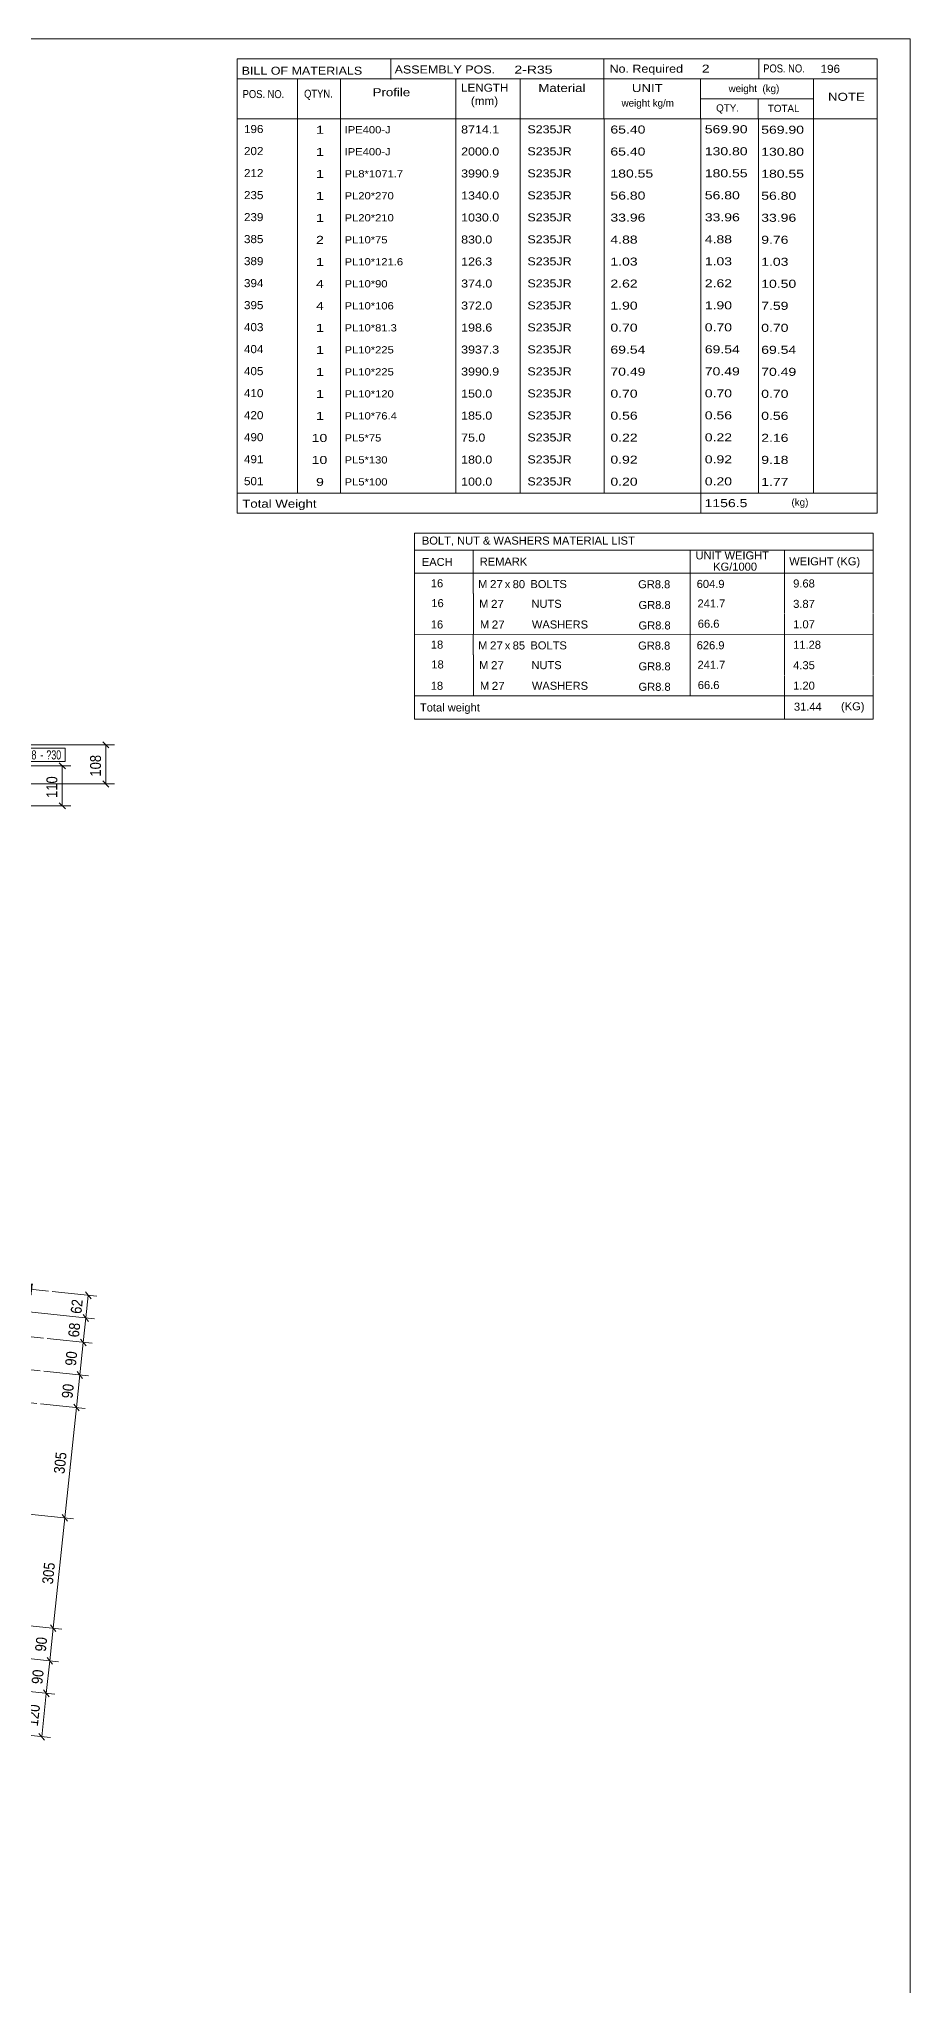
# Model space of a CAD drawing. Header units: millimetres. Extents: x 2 to 1174, y 1 to 825.
# Drawn here: x 935 to 1174, y 290 to 825 of the extents above; entities that cross this region are included whole.
import ezdxf

# ---------------------------------------------------------------- set-up
doc = ezdxf.new("R2010")
doc.units = ezdxf.units.MM
doc.linetypes.add('XKITLINE00', pattern=[0])
for name, color, linetype, lineweight in [('Bolt', 3, 'Continuous', 0), ('BoltMark', 7, 'Continuous', 0), ('Dimensions', 7, 'Continuous', 0), ('DrawingSheet', 5, 'Continuous', 0), ('OtherObjectType', 7, 'Continuous', 0)]:
    doc.layers.add(name, color=color, linetype=linetype, lineweight=lineweight)
doc.styles.add('ARIAL', font='ARIAL.TTF')
doc.styles.add('ARIAL_NARROW', font='ARIALN.TTF')

# ---------------------------------------------------------------- blocks, each defined once
blk = doc.blocks.new('*A76')
at = {"layer": 'Bolt'}
for points in [[(932.49, 479.73), (930.5, 479.94), (930.81, 482.93), (932.8, 482.72)], [(932.49, 479.73), (930.5, 479.94), (930.81, 482.93), (932.8, 482.72)], [(931.12, 466.81), (929.14, 467.02), (929.45, 470), (931.44, 469.79)], [(931.12, 466.81), (929.14, 467.02), (929.45, 470), (931.44, 469.79)], [(930.18, 457.86), (928.19, 458.07), (928.51, 461.05), (930.5, 460.84)], [(930.18, 457.86), (928.19, 458.07), (928.51, 461.05), (930.5, 460.84)], [(929.24, 448.91), (927.25, 449.12), (927.56, 452.1), (929.55, 451.89)], [(929.24, 448.91), (927.25, 449.12), (927.56, 452.1), (929.55, 451.89)], [(926.04, 418.57), (924.05, 418.78), (924.36, 421.77), (926.35, 421.56)], [(926.04, 418.57), (924.05, 418.78), (924.36, 421.77), (926.35, 421.56)], [(922.84, 388.24), (920.85, 388.45), (921.16, 391.44), (923.15, 391.23)], [(922.84, 388.24), (920.85, 388.45), (921.16, 391.44), (923.15, 391.23)], [(921.89, 379.29), (919.9, 379.5), (920.22, 382.48), (922.21, 382.27)], [(921.89, 379.29), (919.9, 379.5), (920.22, 382.48), (922.21, 382.27)], [(920.95, 370.34), (918.96, 370.55), (919.28, 373.53), (921.26, 373.32)], [(920.95, 370.34), (918.96, 370.55), (919.28, 373.53), (921.26, 373.32)], [(919.69, 358.41), (917.7, 358.62), (918.02, 361.6), (920.01, 361.39)], [(919.69, 358.41), (917.7, 358.62), (918.02, 361.6), (920.01, 361.39)]]:
    blk.add_hatch(color=3, dxfattribs=at).paths.add_polyline_path(points, flags=17)
at = {"layer": 'Bolt', "color": 3, "linetype": 'XKITLINE00', "lineweight": 0}
for p, q in [((937.17, 480.75), (928.72, 481.64)), ((937.17, 480.75), (928.72, 481.64)), ((932.8, 482.72), (930.81, 482.93)), ((932.8, 482.72), (930.81, 482.93)), ((932.49, 479.73), (930.5, 479.94)), ((932.49, 479.73), (930.5, 479.94)), ((935.81, 467.82), (927.35, 468.71)), ((935.81, 467.82), (927.35, 468.71)), ((931.12, 466.81), (929.14, 467.02)), ((931.12, 466.81), (929.14, 467.02)), ((931.44, 469.79), (929.45, 470)), ((931.44, 469.79), (929.45, 470)), ((930.5, 460.84), (928.51, 461.05)), ((930.5, 460.84), (928.51, 461.05)), ((934.86, 458.87), (926.41, 459.76)), ((934.86, 458.87), (926.41, 459.76)), ((930.18, 457.86), (928.19, 458.07)), ((930.18, 457.86), (928.19, 458.07)), ((933.92, 449.92), (925.47, 450.81)), ((933.92, 449.92), (925.47, 450.81)), ((929.55, 451.89), (927.56, 452.1)), ((929.55, 451.89), (927.56, 452.1)), ((929.24, 448.91), (927.25, 449.12)), ((929.24, 448.91), (927.25, 449.12)), ((930.72, 419.59), (922.27, 420.48)), ((930.72, 419.59), (922.27, 420.48)), ((926.04, 418.57), (924.05, 418.78)), ((926.04, 418.57), (924.05, 418.78)), ((926.35, 421.56), (924.36, 421.77)), ((926.35, 421.56), (924.36, 421.77)), ((923.15, 391.23), (921.16, 391.44)), ((923.15, 391.23), (921.16, 391.44)), ((927.52, 389.26), (919.07, 390.15)), ((927.52, 389.26), (919.07, 390.15)), ((922.84, 388.24), (920.85, 388.45)), ((922.84, 388.24), (920.85, 388.45)), ((926.58, 380.31), (918.12, 381.2)), ((926.58, 380.31), (918.12, 381.2)), ((922.21, 382.27), (920.22, 382.48)), ((922.21, 382.27), (920.22, 382.48)), ((921.89, 379.29), (919.9, 379.5)), ((921.89, 379.29), (919.9, 379.5)), ((925.63, 371.36), (917.18, 372.25)), ((925.63, 371.36), (917.18, 372.25)), ((920.95, 370.34), (918.96, 370.55)), ((920.95, 370.34), (918.96, 370.55)), ((921.26, 373.32), (919.28, 373.53)), ((921.26, 373.32), (919.28, 373.53)), ((924.37, 359.42), (915.92, 360.31)), ((924.37, 359.42), (915.92, 360.31)), ((919.69, 358.41), (917.7, 358.62)), ((919.69, 358.41), (917.7, 358.62)), ((920.01, 361.39), (918.02, 361.6)), ((920.01, 361.39), (918.02, 361.6))]:
    blk.add_line(p, q, dxfattribs=at)
blk = doc.blocks.new('*A174')
at = {"layer": 'DrawingSheet', "color": 5, "linetype": 'XKITLINE00', "lineweight": 0}
for p, q in [((1174, 825), (5, 825)), ((1174, 5), (1174, 825))]:
    blk.add_line(p, q, dxfattribs=at)
blk = doc.blocks.new('*A175')
at = {"layer": 'OtherObjectType', "color": 7, "linetype": 'XKITLINE00', "lineweight": 0}
for p, q in [((1037.76, 689.15), (1037.75, 678.15)), ((1037.76, 689.15), (1163.88, 689.15)), ((1163.88, 689.15), (1163.88, 678.15)), ((1037.75, 684.5), (1163.88, 684.5)), ((1053.87, 684.51), (1053.87, 678.15)), ((1113.57, 684.51), (1113.57, 678.15)), ((1139.47, 684.49), (1139.47, 678.15)), ((1037.76, 678.12), (1037.76, 672.62)), ((1037.77, 678.15), (1163.88, 678.15)), ((1053.92, 678.15), (1053.92, 672.53)), ((1113.57, 678.15), (1113.57, 672.53)), ((1139.5, 678.15), (1139.5, 672.65)), ((1163.88, 678.15), (1163.88, 672.65)), ((1037.79, 672.53), (1037.79, 666.92)), ((1053.95, 672.53), (1053.95, 666.91)), ((1113.57, 672.53), (1113.57, 666.91)), ((1139.5, 672.53), (1139.5, 667.03)), ((1163.88, 672.53), (1163.88, 667.03)), ((1037.79, 666.9), (1037.79, 661.33)), ((1053.95, 666.91), (1053.95, 661.29)), ((1113.57, 666.91), (1113.57, 661.29)), ((1139.5, 666.91), (1139.5, 661.3)), ((1163.88, 666.91), (1163.88, 661.3)), ((1163.88, 661.3), (1037.75, 661.33)), ((1037.76, 661.26), (1037.76, 655.76)), ((1053.92, 661.29), (1053.92, 655.67)), ((1113.57, 661.29), (1113.57, 655.67)), ((1139.5, 661.29), (1139.5, 655.79)), ((1163.88, 661.29), (1163.88, 655.79)), ((1037.79, 655.67), (1037.79, 650.06)), ((1053.95, 655.67), (1053.95, 650.06)), ((1113.57, 655.67), (1113.57, 650.06)), ((1139.5, 655.67), (1139.5, 650.17)), ((1163.88, 655.67), (1163.88, 650.17)), ((1037.79, 650.04), (1037.79, 644.47)), ((1053.95, 650.05), (1053.95, 644.44)), ((1113.57, 650.06), (1113.57, 644.44)), ((1139.5, 650.05), (1139.5, 644.45)), ((1163.88, 650.05), (1163.88, 644.44)), ((1163.88, 644.44), (1037.75, 644.47)), ((1037.78, 644.44), (1037.78, 638.03)), ((1037.85, 644.43), (1163.87, 644.44)), ((1139.5, 644.4), (1139.5, 637.99)), ((1163.87, 644.41), (1163.87, 637.99)), ((1037.77, 637.99), (1163.87, 637.99))]:
    blk.add_line(p, q, dxfattribs=at)
at = {"layer": 'OtherObjectType', "color": 7, "style": 'ARIAL_NARROW'}
for s, width, p in [('BOLT, NUT & WASHERS MATERIAL LIST', 1.211571, (1039.79, 685.99)), ('EACH', 1.211571, (1039.78, 680.12)), ('REMARK', 1.211571, (1055.7, 680.21)), ('UNIT WEIGHT', 1.211571, (1115.03, 681.92)), (' KG/1000', 1.211571, (1119.02, 678.83)), ('WEIGHT (KG)', 1.211571, (1140.78, 680.3)), ('16', 1.211571, (1042.26, 674.25)), ('M', 1.211571, (1055.26, 674.05)), ('27', 1.275, (1058.5, 674.03)), ('x', 1.211571, (1062.58, 674.03)), ('80', 1.211571, (1064.76, 674.02)), ('BOLTS', 1.211571, (1069.63, 674.04)), ('GR8.8', 1.211571, (1099.25, 673.99)), ('604.9', 1.211571, (1115.34, 674.08)), ('9.68', 1.211571, (1141.87, 674.21)), ('16', 1.211571, (1042.4, 668.81)), ('M', 1.211571, (1055.54, 668.61)), ('27', 1.275, (1058.78, 668.59)), ('NUTS', 1.211571, (1069.91, 668.61)), ('GR8.8', 1.211571, (1099.35, 668.29)), ('241.7', 1.211571, (1115.56, 668.7)), ('3.87', 1.211571, (1141.87, 668.59)), ('16', 1.211571, (1042.24, 662.94)), ('M', 1.211571, (1055.76, 662.94)), ('27', 1.275, (1059, 662.92)), ('WASHERS', 1.211571, (1070.04, 662.93)), ('GR8.8', 1.211571, (1099.35, 662.67)), ('66.6', 1.211571, (1115.64, 663.14)), ('1.07', 1.211571, (1141.87, 662.98)), ('18', 1.211571, (1042.26, 657.4)), ('M', 1.211571, (1055.26, 657.19)), ('27', 1.275, (1058.5, 657.17)), ('x', 1.211571, (1062.58, 657.17)), ('85', 1.211571, (1064.76, 657.16)), ('BOLTS', 1.211571, (1069.63, 657.18)), ('GR8.8', 1.211571, (1099.25, 657.13)), ('626.9', 1.211571, (1115.34, 657.22)), ('11.28', 1.211571, (1141.87, 657.36)), ('18', 1.211571, (1042.4, 651.95)), ('M', 1.211571, (1055.54, 651.76)), ('27', 1.275, (1058.78, 651.74)), ('NUTS', 1.211571, (1069.91, 651.75)), ('GR8.8', 1.211571, (1099.35, 651.43)), ('241.7', 1.211571, (1115.56, 651.85)), ('4.35', 1.211571, (1141.87, 651.74)), ('18', 1.211571, (1042.24, 646.08)), ('M', 1.211571, (1055.76, 646.08)), ('27', 1.275, (1059, 646.06)), ('WASHERS', 1.211571, (1070.04, 646.08)), ('GR8.8', 1.211571, (1099.35, 645.81)), ('66.6', 1.211571, (1115.64, 646.28)), ('1.20', 1.211571, (1141.87, 646.12)), ('Total weight', 1.211571, (1039.26, 640.11)), ('31.44', 1.211571, (1142.07, 640.34)), ('(KG)', 1.211571, (1155.02, 640.44))]:
    blk.add_text(s, height=2.2, dxfattribs=dict(at, width=width)).set_placement(p)
blk = doc.blocks.new('*A180')
at = {"layer": 'OtherObjectType', "color": 7, "linetype": 'XKITLINE00', "lineweight": 0}
for p, q in [((988.98, 819.5), (1164.98, 819.5)), ((988.98, 819.5), (988.98, 808.5)), ((1031.26, 819.42), (1031.26, 813.87)), ((1089.85, 814), (1089.85, 819.5)), ((1132.43, 813.96), (1132.43, 819.42)), ((1164.98, 814), (1164.98, 819.5)), ((988.98, 814), (1164.98, 814)), ((1005.64, 814), (1005.64, 803)), ((1017.4, 813.98), (1017.4, 803.03)), ((1049.12, 813.99), (1049.13, 803)), ((1066.78, 813.98), (1066.78, 803)), ((1089.85, 813.98), (1089.85, 803)), ((1116.43, 814), (1116.43, 803)), ((1147.42, 814), (1147.42, 803)), ((1164.98, 814), (1164.98, 808.5)), ((988.98, 808.5), (988.98, 803)), ((1116.45, 808.52), (1147.45, 808.52)), ((1132.28, 808.52), (1132.28, 803)), ((1164.98, 808.5), (1164.98, 803)), ((988.98, 803), (1164.98, 803)), ((988.98, 803), (988.98, 796.95)), ((1005.63, 803), (1005.63, 796.95)), ((1017.44, 802.99), (1017.44, 796.95)), ((1049.12, 803), (1049.11, 796.95)), ((1066.79, 803), (1066.79, 796.95)), ((1089.87, 803), (1089.87, 796.95)), ((1116.44, 803), (1116.44, 796.95)), ((1132.33, 802.95), (1132.33, 796.95)), ((1147.43, 803), (1147.43, 796.95)), ((1164.98, 803), (1164.98, 796.95)), ((988.98, 796.95), (988.98, 790.9)), ((1005.63, 796.95), (1005.63, 790.9)), ((1017.44, 796.94), (1017.44, 790.9)), ((1049.12, 796.95), (1049.11, 790.9)), ((1066.79, 796.95), (1066.79, 790.9)), ((1089.87, 796.95), (1089.87, 790.9)), ((1116.44, 796.95), (1116.44, 790.9)), ((1132.33, 796.9), (1132.33, 790.9)), ((1147.43, 796.95), (1147.43, 790.9)), ((1164.98, 796.95), (1164.98, 790.9)), ((988.98, 790.9), (988.98, 784.85)), ((1005.63, 790.9), (1005.63, 784.85)), ((1017.44, 790.89), (1017.44, 784.85)), ((1049.12, 790.9), (1049.11, 784.85)), ((1066.79, 790.9), (1066.79, 784.85)), ((1089.87, 790.9), (1089.87, 784.85)), ((1116.44, 790.9), (1116.44, 784.85)), ((1132.33, 790.85), (1132.33, 784.85)), ((1147.43, 790.9), (1147.43, 784.85)), ((1164.98, 790.9), (1164.98, 784.85)), ((988.98, 784.85), (988.98, 778.8)), ((1005.63, 784.85), (1005.63, 778.8)), ((1017.44, 784.84), (1017.44, 778.8)), ((1049.12, 784.85), (1049.11, 778.8)), ((1066.79, 784.85), (1066.79, 778.8)), ((1089.87, 784.85), (1089.87, 778.8)), ((1116.44, 784.85), (1116.44, 778.8)), ((1132.33, 784.8), (1132.33, 778.8)), ((1147.43, 784.85), (1147.43, 778.8)), ((1164.98, 784.85), (1164.98, 778.8)), ((988.98, 778.8), (988.98, 772.75)), ((1005.63, 778.8), (1005.63, 772.75)), ((1017.44, 778.79), (1017.44, 772.75)), ((1049.12, 778.8), (1049.11, 772.75)), ((1066.79, 778.8), (1066.79, 772.75)), ((1089.87, 778.8), (1089.87, 772.75)), ((1116.44, 778.8), (1116.44, 772.75)), ((1132.33, 778.75), (1132.33, 772.75)), ((1147.43, 778.8), (1147.43, 772.75)), ((1164.98, 778.8), (1164.98, 772.75)), ((988.98, 772.75), (988.98, 766.7)), ((1005.63, 772.75), (1005.63, 766.7)), ((1017.44, 772.74), (1017.44, 766.7)), ((1049.12, 772.75), (1049.11, 766.7)), ((1066.79, 772.75), (1066.79, 766.7)), ((1089.87, 772.75), (1089.87, 766.7)), ((1116.44, 772.75), (1116.44, 766.7)), ((1132.33, 772.7), (1132.33, 766.7)), ((1147.43, 772.75), (1147.43, 766.7)), ((1164.98, 772.75), (1164.98, 766.7)), ((988.98, 766.7), (988.98, 760.65)), ((1005.63, 766.7), (1005.63, 760.65)), ((1017.44, 766.69), (1017.44, 760.65)), ((1049.12, 766.7), (1049.11, 760.65)), ((1066.79, 766.7), (1066.79, 760.65)), ((1089.87, 766.7), (1089.87, 760.65)), ((1116.44, 766.7), (1116.44, 760.65)), ((1132.33, 766.65), (1132.33, 760.65)), ((1147.43, 766.7), (1147.43, 760.65)), ((1164.98, 766.7), (1164.98, 760.65)), ((988.98, 760.65), (988.98, 754.6)), ((1005.63, 760.65), (1005.63, 754.6)), ((1017.44, 760.64), (1017.44, 754.6)), ((1049.12, 760.65), (1049.11, 754.6)), ((1066.79, 760.65), (1066.79, 754.6)), ((1089.87, 760.65), (1089.87, 754.6)), ((1116.44, 760.65), (1116.44, 754.6)), ((1132.33, 760.6), (1132.33, 754.6)), ((1147.43, 760.65), (1147.43, 754.6)), ((1164.98, 760.65), (1164.98, 754.6)), ((988.98, 754.6), (988.98, 748.55)), ((1005.63, 754.6), (1005.63, 748.55)), ((1017.44, 754.59), (1017.44, 748.55)), ((1049.12, 754.6), (1049.11, 748.55)), ((1066.79, 754.6), (1066.79, 748.55)), ((1089.87, 754.6), (1089.87, 748.55)), ((1116.44, 754.6), (1116.44, 748.55)), ((1132.33, 754.55), (1132.33, 748.55)), ((1147.43, 754.6), (1147.43, 748.55)), ((1164.98, 754.6), (1164.98, 748.55)), ((988.98, 748.55), (988.98, 742.5)), ((1005.63, 748.55), (1005.63, 742.5)), ((1017.44, 748.54), (1017.44, 742.5)), ((1049.12, 748.55), (1049.11, 742.5)), ((1066.79, 748.55), (1066.79, 742.5)), ((1089.87, 748.55), (1089.87, 742.5)), ((1116.44, 748.55), (1116.44, 742.5)), ((1132.33, 748.5), (1132.33, 742.5)), ((1147.43, 748.55), (1147.43, 742.5)), ((1164.98, 748.55), (1164.98, 742.5)), ((988.98, 742.5), (988.98, 736.45)), ((1005.63, 742.5), (1005.63, 736.45)), ((1017.44, 742.49), (1017.44, 736.45)), ((1049.12, 742.5), (1049.11, 736.45)), ((1066.79, 742.5), (1066.79, 736.45)), ((1089.87, 742.5), (1089.87, 736.45)), ((1116.44, 742.5), (1116.44, 736.45)), ((1132.33, 742.45), (1132.33, 736.45)), ((1147.43, 742.5), (1147.43, 736.45)), ((1164.98, 742.5), (1164.98, 736.45)), ((988.98, 736.45), (988.98, 730.4)), ((1005.63, 736.45), (1005.63, 730.4)), ((1017.44, 736.44), (1017.44, 730.4)), ((1049.12, 736.45), (1049.11, 730.4)), ((1066.79, 736.45), (1066.79, 730.4)), ((1089.87, 736.45), (1089.87, 730.4)), ((1116.44, 736.45), (1116.44, 730.4)), ((1132.33, 736.4), (1132.33, 730.4)), ((1147.43, 736.45), (1147.43, 730.4)), ((1164.98, 736.45), (1164.98, 730.4)), ((988.98, 730.4), (988.98, 724.35)), ((1005.63, 730.4), (1005.63, 724.35)), ((1017.44, 730.39), (1017.44, 724.35)), ((1049.12, 730.4), (1049.11, 724.35)), ((1066.79, 730.4), (1066.79, 724.35)), ((1089.87, 730.4), (1089.87, 724.35)), ((1116.44, 730.4), (1116.44, 724.35)), ((1132.33, 730.35), (1132.33, 724.35)), ((1147.43, 730.4), (1147.43, 724.35)), ((1164.98, 730.4), (1164.98, 724.35)), ((988.98, 724.35), (988.98, 718.3)), ((1005.63, 724.35), (1005.63, 718.3)), ((1017.44, 724.34), (1017.44, 718.3)), ((1049.12, 724.35), (1049.11, 718.3)), ((1066.79, 724.35), (1066.79, 718.3)), ((1089.87, 724.35), (1089.87, 718.3)), ((1116.44, 724.35), (1116.44, 718.3)), ((1132.33, 724.3), (1132.33, 718.3)), ((1147.43, 724.35), (1147.43, 718.3)), ((1164.98, 724.35), (1164.98, 718.3)), ((988.98, 718.3), (988.98, 712.25)), ((1005.63, 718.3), (1005.63, 712.25)), ((1017.44, 718.29), (1017.44, 712.25)), ((1049.12, 718.3), (1049.11, 712.25)), ((1066.79, 718.3), (1066.79, 712.25)), ((1089.87, 718.3), (1089.87, 712.25)), ((1116.44, 718.3), (1116.44, 712.25)), ((1132.33, 718.25), (1132.33, 712.25)), ((1147.43, 718.3), (1147.43, 712.25)), ((1164.98, 718.3), (1164.98, 712.25)), ((988.98, 712.25), (988.98, 706.2)), ((1005.63, 712.25), (1005.63, 706.2)), ((1017.44, 712.24), (1017.44, 706.2)), ((1049.12, 712.25), (1049.11, 706.2)), ((1066.79, 712.25), (1066.79, 706.2)), ((1089.87, 712.25), (1089.87, 706.2)), ((1116.44, 712.25), (1116.44, 706.2)), ((1132.33, 712.2), (1132.33, 706.2)), ((1147.43, 712.25), (1147.43, 706.2)), ((1164.98, 712.25), (1164.98, 706.2)), ((988.98, 706.2), (988.98, 700.15)), ((1005.63, 706.2), (1005.63, 700.15)), ((1049.12, 706.2), (1049.11, 700.15)), ((1066.79, 706.2), (1066.79, 700.15)), ((1089.87, 706.2), (1089.87, 700.15)), ((1116.44, 706.2), (1116.44, 700.15)), ((1147.43, 706.2), (1147.43, 700.15)), ((1164.98, 706.2), (1164.98, 700.15)), ((1017.44, 706.19), (1017.44, 700.15)), ((1132.33, 706.15), (1132.33, 700.15)), ((988.98, 700.15), (1164.98, 700.15)), ((988.98, 700.15), (988.98, 694.65)), ((1116.44, 700.15), (1116.44, 694.65)), ((1164.98, 700.15), (1164.98, 694.65)), ((988.98, 694.65), (1164.98, 694.65))]:
    blk.add_line(p, q, dxfattribs=at)
at = {"layer": 'OtherObjectType', "color": 7, "style": 'ARIAL_NARROW'}
for s, height, width, p in [('BILL OF MATERIALS', 2.2, 1.36, (990.25, 815.16)), ('ASSEMBLY POS.', 2.2, 1.36, (1032.3, 815.5)), ('2-R35', 2.2, 1.525501, (1065.23, 815.46)), ('No. Required', 2.2, 1.36, (1091.39, 815.72)), ('2', 2.2, 1.525501, (1116.75, 815.72)), ('POS. NO.', 2.2, 1.02, (1133.63, 815.79)), ('196', 2.2, 1.270501, (1149.4, 815.69)), ('POS. NO.', 2.2, 1.02, (990.53, 808.74)), ('QTYN.', 2.2, 1.02, (1007.42, 808.84)), ('Profile', 2.2, 1.445, (1026.26, 809.25)), ('LENGTH', 2.2, 1.275, (1050.54, 810.49)), ('(mm)', 2.2, 1.275, (1053.26, 806.86)), ('Material', 2.2, 1.445, (1071.81, 810.41)), ('weight kg/m', 1.98, 1.19, (1094.69, 806.4)), ('UNIT', 2.2, 1.445, (1097.52, 810.4)), ('weight  (kg)', 1.98, 1.19, (1124.11, 810.39)), ('NOTE', 2.2, 1.445, (1151.44, 807.99)), ('QTY.', 1.98, 1.19, (1120.68, 805.03)), ('TOTAL', 1.98, 1.19, (1134.9, 804.91)), ('196', 2.2, 1.270501, (990.89, 799.12)), ('1', 2.2, 1.525501, (1010.71, 798.91)), ('IPE400-J', 1.98, 1.355501, (1018.56, 799.04)), ('8714.1', 2.2, 1.355501, (1050.59, 799.01)), ('S235JR', 2.2, 1.355501, (1068.81, 799.05)), ('65.40', 2.2, 1.525501, (1091.62, 798.99)), ('569.90', 2.2, 1.525501, (1117.57, 799.07)), ('569.90', 2.2, 1.525501, (1133.08, 798.94)), ('202', 2.2, 1.270501, (990.89, 793.07)), ('1', 2.2, 1.525501, (1010.71, 792.86)), ('IPE400-J', 1.98, 1.355501, (1018.56, 792.99)), ('2000.0', 2.2, 1.355501, (1050.59, 792.96)), ('S235JR', 2.2, 1.355501, (1068.81, 793)), ('65.40', 2.2, 1.525501, (1091.62, 792.94)), ('130.80', 2.2, 1.525501, (1117.57, 793.02)), ('130.80', 2.2, 1.525501, (1133.08, 792.89)), ('212', 2.2, 1.270501, (990.89, 787.02)), ('1', 2.2, 1.525501, (1010.71, 786.81)), ('PL8*1071.7', 1.98, 1.355501, (1018.56, 786.94)), ('3990.9', 2.2, 1.355501, (1050.59, 786.91)), ('S235JR', 2.2, 1.355501, (1068.81, 786.95)), ('180.55', 2.2, 1.525501, (1091.62, 786.89)), ('180.55', 2.2, 1.525501, (1117.57, 786.97)), ('180.55', 2.2, 1.525501, (1133.08, 786.84)), ('235', 2.2, 1.270501, (990.89, 780.97)), ('1', 2.2, 1.525501, (1010.71, 780.76)), ('PL20*270', 1.98, 1.355501, (1018.56, 780.89)), ('1340.0', 2.2, 1.355501, (1050.59, 780.86)), ('S235JR', 2.2, 1.355501, (1068.81, 780.9)), ('56.80', 2.2, 1.525501, (1091.62, 780.84)), ('56.80', 2.2, 1.525501, (1117.57, 780.92)), ('56.80', 2.2, 1.525501, (1133.08, 780.79)), ('239', 2.2, 1.270501, (990.89, 774.92)), ('1', 2.2, 1.525501, (1010.71, 774.71)), ('PL20*210', 1.98, 1.355501, (1018.56, 774.84)), ('1030.0', 2.2, 1.355501, (1050.59, 774.81)), ('S235JR', 2.2, 1.355501, (1068.81, 774.85)), ('33.96', 2.2, 1.525501, (1091.62, 774.79)), ('33.96', 2.2, 1.525501, (1117.57, 774.87)), ('33.96', 2.2, 1.525501, (1133.08, 774.74)), ('385', 2.2, 1.270501, (990.89, 768.87)), ('2', 2.2, 1.525501, (1010.71, 768.66)), ('PL10*75', 1.98, 1.355501, (1018.56, 768.79)), ('830.0', 2.2, 1.355501, (1050.59, 768.76)), ('S235JR', 2.2, 1.355501, (1068.81, 768.8)), ('4.88', 2.2, 1.525501, (1091.62, 768.74)), ('4.88', 2.2, 1.525501, (1117.57, 768.82)), ('9.76', 2.2, 1.525501, (1133.08, 768.69)), ('389', 2.2, 1.270501, (990.89, 762.82)), ('1', 2.2, 1.525501, (1010.71, 762.61)), ('PL10*121.6', 1.98, 1.355501, (1018.56, 762.74)), ('126.3', 2.2, 1.355501, (1050.59, 762.71)), ('S235JR', 2.2, 1.355501, (1068.81, 762.75)), ('1.03', 2.2, 1.525501, (1091.62, 762.69)), ('1.03', 2.2, 1.525501, (1117.57, 762.77)), ('1.03', 2.2, 1.525501, (1133.08, 762.64)), ('394', 2.2, 1.270501, (990.89, 756.77)), ('4', 2.2, 1.525501, (1010.71, 756.56)), ('PL10*90', 1.98, 1.355501, (1018.56, 756.69)), ('374.0', 2.2, 1.355501, (1050.59, 756.66)), ('S235JR', 2.2, 1.355501, (1068.81, 756.7)), ('2.62', 2.2, 1.525501, (1091.62, 756.64)), ('2.62', 2.2, 1.525501, (1117.57, 756.72)), ('10.50', 2.2, 1.525501, (1133.08, 756.59)), ('395', 2.2, 1.270501, (990.89, 750.72)), ('4', 2.2, 1.525501, (1010.71, 750.51)), ('PL10*106', 1.98, 1.355501, (1018.56, 750.64)), ('372.0', 2.2, 1.355501, (1050.59, 750.61)), ('S235JR', 2.2, 1.355501, (1068.81, 750.65)), ('1.90', 2.2, 1.525501, (1091.62, 750.59)), ('1.90', 2.2, 1.525501, (1117.57, 750.67)), ('7.59', 2.2, 1.525501, (1133.08, 750.54)), ('403', 2.2, 1.270501, (990.89, 744.67)), ('1', 2.2, 1.525501, (1010.71, 744.46)), ('PL10*81.3', 1.98, 1.355501, (1018.56, 744.59)), ('198.6', 2.2, 1.355501, (1050.59, 744.56)), ('S235JR', 2.2, 1.355501, (1068.81, 744.6)), ('0.70', 2.2, 1.525501, (1091.62, 744.54)), ('0.70', 2.2, 1.525501, (1117.57, 744.62)), ('0.70', 2.2, 1.525501, (1133.08, 744.49)), ('404', 2.2, 1.270501, (990.89, 738.62)), ('1', 2.2, 1.525501, (1010.71, 738.41)), ('PL10*225', 1.98, 1.355501, (1018.56, 738.54)), ('3937.3', 2.2, 1.355501, (1050.59, 738.51)), ('S235JR', 2.2, 1.355501, (1068.81, 738.55)), ('69.54', 2.2, 1.525501, (1091.62, 738.49)), ('69.54', 2.2, 1.525501, (1117.57, 738.57)), ('69.54', 2.2, 1.525501, (1133.08, 738.44)), ('405', 2.2, 1.270501, (990.89, 732.57)), ('1', 2.2, 1.525501, (1010.71, 732.36)), ('PL10*225', 1.98, 1.355501, (1018.56, 732.49)), ('3990.9', 2.2, 1.355501, (1050.59, 732.46)), ('S235JR', 2.2, 1.355501, (1068.81, 732.5)), ('70.49', 2.2, 1.525501, (1091.62, 732.44)), ('70.49', 2.2, 1.525501, (1117.57, 732.52)), ('70.49', 2.2, 1.525501, (1133.08, 732.39)), ('410', 2.2, 1.270501, (990.89, 726.52)), ('1', 2.2, 1.525501, (1010.71, 726.31)), ('PL10*120', 1.98, 1.355501, (1018.56, 726.44)), ('150.0', 2.2, 1.355501, (1050.59, 726.41)), ('S235JR', 2.2, 1.355501, (1068.81, 726.45)), ('0.70', 2.2, 1.525501, (1091.62, 726.39)), ('0.70', 2.2, 1.525501, (1117.57, 726.47)), ('0.70', 2.2, 1.525501, (1133.08, 726.34)), ('420', 2.2, 1.270501, (990.89, 720.47)), ('1', 2.2, 1.525501, (1010.71, 720.26)), ('PL10*76.4', 1.98, 1.355501, (1018.56, 720.39)), ('185.0', 2.2, 1.355501, (1050.59, 720.36)), ('S235JR', 2.2, 1.355501, (1068.81, 720.4)), ('0.56', 2.2, 1.525501, (1091.62, 720.34)), ('0.56', 2.2, 1.525501, (1117.57, 720.42)), ('0.56', 2.2, 1.525501, (1133.08, 720.29)), ('490', 2.2, 1.270501, (990.89, 714.42)), ('10', 2.2, 1.525501, (1009.51, 714.21)), ('PL5*75', 1.98, 1.355501, (1018.56, 714.34)), ('75.0', 2.2, 1.355501, (1050.59, 714.31)), ('S235JR', 2.2, 1.355501, (1068.81, 714.35)), ('0.22', 2.2, 1.525501, (1091.62, 714.29)), ('0.22', 2.2, 1.525501, (1117.57, 714.37)), ('2.16', 2.2, 1.525501, (1133.08, 714.24)), ('491', 2.2, 1.270501, (990.89, 708.37)), ('10', 2.2, 1.525501, (1009.51, 708.16)), ('PL5*130', 1.98, 1.355501, (1018.56, 708.29)), ('180.0', 2.2, 1.355501, (1050.59, 708.26)), ('S235JR', 2.2, 1.355501, (1068.81, 708.3)), ('0.92', 2.2, 1.525501, (1091.62, 708.24)), ('0.92', 2.2, 1.525501, (1117.57, 708.32)), ('9.18', 2.2, 1.525501, (1133.08, 708.19)), ('501', 2.2, 1.270501, (990.89, 702.32)), ('9', 2.2, 1.525501, (1010.71, 702.11)), ('PL5*100', 1.98, 1.355501, (1018.56, 702.24)), ('100.0', 2.2, 1.355501, (1050.59, 702.21)), ('S235JR', 2.2, 1.355501, (1068.81, 702.25)), ('0.20', 2.2, 1.525501, (1091.62, 702.19)), ('0.20', 2.2, 1.525501, (1117.57, 702.27)), ('1.77', 2.2, 1.525501, (1133.08, 702.14)), ('Total Weight', 2.2, 1.445, (990.4, 696.14)), ('1156.5', 2.2, 1.525501, (1117.52, 696.29)), ('(kg)', 1.98, 1.19, (1141.4, 696.66))]:
    blk.add_text(s, height=height, dxfattribs=dict(at, width=width)).set_placement(p)
blk = doc.blocks.new('*A261')
at = {"layer": 'Dimensions', "color": 7, "linetype": 'XKITLINE00', "lineweight": 0}
for p, q in [((926.63, 371.25), (938.93, 369.95)), ((935.29, 358.27), (936.55, 370.2)), ((935.79, 371.14), (937.3, 369.27)), ((925.37, 359.32), (937.67, 358.02)), ((934.53, 359.2), (936.04, 357.34))]:
    blk.add_line(p, q, dxfattribs=at)
at = {"layer": 'Dimensions', "color": 3}
for p in [(936.55, 370.2), (935.29, 358.27)]:
    blk.add_point(p, dxfattribs=at)
at = {"layer": 'Dimensions', "color": 3, "style": 'ARIAL', "width": 0.85}
blk.add_text('120', height=3, rotation=83.9784, dxfattribs=at).set_placement((934.22, 361.06))
blk = doc.blocks.new('*A262')
at = {"layer": 'Dimensions', "color": 7, "linetype": 'XKITLINE00', "lineweight": 0}
for p, q in [((927.57, 380.2), (939.88, 378.9)), ((936.74, 380.09), (938.25, 378.22)), ((936.55, 370.2), (937.49, 379.15)), ((926.63, 371.25), (938.93, 369.95)), ((935.79, 371.14), (937.3, 369.27))]:
    blk.add_line(p, q, dxfattribs=at)
at = {"layer": 'Dimensions', "color": 3}
for p in [(937.49, 379.15), (936.55, 370.2)]:
    blk.add_point(p, dxfattribs=at)
at = {"layer": 'Dimensions', "color": 3, "style": 'ARIAL', "width": 0.85}
blk.add_text('90', height=3, rotation=83.9784, dxfattribs=at).set_placement((935.44, 372.61))
blk = doc.blocks.new('*A263')
at = {"layer": 'Dimensions', "color": 7, "linetype": 'XKITLINE00', "lineweight": 0}
for p, q in [((928.51, 389.15), (940.82, 387.85)), ((937.49, 379.15), (938.43, 388.11)), ((937.68, 389.04), (939.19, 387.17)), ((927.57, 380.2), (939.88, 378.9)), ((936.74, 380.09), (938.25, 378.22))]:
    blk.add_line(p, q, dxfattribs=at)
at = {"layer": 'Dimensions', "color": 3}
for p in [(938.43, 388.11), (937.49, 379.15)]:
    blk.add_point(p, dxfattribs=at)
at = {"layer": 'Dimensions', "color": 3, "style": 'ARIAL', "width": 0.85}
blk.add_text('90', height=3, rotation=83.9784, dxfattribs=at).set_placement((936.39, 381.56))
blk = doc.blocks.new('*A264')
at = {"layer": 'Dimensions', "color": 7, "linetype": 'XKITLINE00', "lineweight": 0}
for p, q in [((931.71, 419.48), (944.02, 418.19)), ((938.43, 388.11), (941.63, 418.44)), ((940.88, 419.37), (942.39, 417.5)), ((928.51, 389.15), (940.82, 387.85)), ((937.68, 389.04), (939.19, 387.17))]:
    blk.add_line(p, q, dxfattribs=at)
at = {"layer": 'Dimensions', "color": 3}
for p in [(941.63, 418.44), (938.43, 388.11)]:
    blk.add_point(p, dxfattribs=at)
at = {"layer": 'Dimensions', "color": 3, "style": 'ARIAL', "width": 0.85}
blk.add_text('305', height=3, rotation=83.9784, dxfattribs=at).set_placement((938.34, 400.09))
blk = doc.blocks.new('*A265')
at = {"layer": 'Dimensions', "color": 7, "linetype": 'XKITLINE00', "lineweight": 0}
for p, q in [((934.91, 449.81), (947.22, 448.52)), ((944.08, 449.7), (945.59, 447.84)), ((941.63, 418.44), (944.83, 448.77)), ((931.71, 419.48), (944.02, 418.19)), ((940.88, 419.37), (942.39, 417.5))]:
    blk.add_line(p, q, dxfattribs=at)
at = {"layer": 'Dimensions', "color": 3}
for p in [(944.83, 448.77), (941.63, 418.44)]:
    blk.add_point(p, dxfattribs=at)
at = {"layer": 'Dimensions', "color": 3, "style": 'ARIAL', "width": 0.85}
blk.add_text('305', height=3, rotation=83.9784, dxfattribs=at).set_placement((941.54, 430.43))
blk = doc.blocks.new('*A266')
at = {"layer": 'Dimensions', "color": 7, "linetype": 'XKITLINE00', "lineweight": 0}
for p, q in [((935.86, 458.77), (948.16, 457.47)), ((944.83, 448.77), (945.78, 457.72)), ((945.02, 458.65), (946.53, 456.79)), ((934.91, 449.81), (947.22, 448.52)), ((944.08, 449.7), (945.59, 447.84))]:
    blk.add_line(p, q, dxfattribs=at)
at = {"layer": 'Dimensions', "color": 3}
for p in [(945.78, 457.72), (944.83, 448.77)]:
    blk.add_point(p, dxfattribs=at)
at = {"layer": 'Dimensions', "color": 3, "style": 'ARIAL', "width": 0.85}
blk.add_text('90', height=3, rotation=83.9784, dxfattribs=at).set_placement((943.73, 451.17))
blk = doc.blocks.new('*A267')
at = {"layer": 'Dimensions', "color": 7, "linetype": 'XKITLINE00', "lineweight": 0}
for p, q in [((936.8, 467.72), (949.11, 466.42)), ((945.78, 457.72), (946.72, 466.67)), ((945.97, 467.6), (947.48, 465.74)), ((935.86, 458.77), (948.16, 457.47)), ((945.02, 458.65), (946.53, 456.79))]:
    blk.add_line(p, q, dxfattribs=at)
at = {"layer": 'Dimensions', "color": 3}
for p in [(946.72, 466.67), (945.78, 457.72)]:
    blk.add_point(p, dxfattribs=at)
at = {"layer": 'Dimensions', "color": 3, "style": 'ARIAL', "width": 0.85}
blk.add_text('90', height=3, rotation=83.9784, dxfattribs=at).set_placement((944.67, 460.12))
blk = doc.blocks.new('*A268')
at = {"layer": 'Dimensions', "color": 7, "linetype": 'XKITLINE00', "lineweight": 0}
for p, q in [((930.89, 475.13), (949.82, 473.14)), ((946.68, 474.32), (948.18, 472.46)), ((946.72, 466.67), (947.43, 473.39)), ((936.8, 467.72), (949.11, 466.42)), ((945.97, 467.6), (947.48, 465.74))]:
    blk.add_line(p, q, dxfattribs=at)
at = {"layer": 'Dimensions', "color": 3}
for p in [(947.43, 473.39), (946.72, 466.67)]:
    blk.add_point(p, dxfattribs=at)
at = {"layer": 'Dimensions', "color": 3, "style": 'ARIAL', "width": 0.85}
blk.add_text('68', height=3, rotation=83.9784, dxfattribs=at).set_placement((945.5, 467.96))
blk = doc.blocks.new('*A269')
at = {"layer": 'Dimensions', "color": 7, "linetype": 'XKITLINE00', "lineweight": 0}
for p, q in [((938.16, 480.64), (950.47, 479.35)), ((947.33, 480.53), (948.84, 478.66)), ((947.43, 473.39), (948.08, 479.6)), ((930.89, 475.13), (949.82, 473.14)), ((946.68, 474.32), (948.18, 472.46))]:
    blk.add_line(p, q, dxfattribs=at)
at = {"layer": 'Dimensions', "color": 3}
for p in [(948.08, 479.6), (947.43, 473.39)]:
    blk.add_point(p, dxfattribs=at)
at = {"layer": 'Dimensions', "color": 3, "style": 'ARIAL', "width": 0.85}
blk.add_text('62', height=3, rotation=83.9784, dxfattribs=at).set_placement((946.18, 474.42))
blk = doc.blocks.new('*A318')
at = {"layer": 'Dimensions', "color": 7, "linetype": 'XKITLINE00', "lineweight": 0}
for p, q in [((952.08, 631.79), (953.78, 630.09)), ((922.97, 630.94), (955.33, 630.94)), ((952.93, 620.19), (952.93, 630.94)), ((952.08, 621.04), (953.78, 619.34)), ((924.36, 620.19), (955.33, 620.19))]:
    blk.add_line(p, q, dxfattribs=at)
at = {"layer": 'Dimensions', "color": 3}
for p in [(952.93, 630.94), (952.93, 620.19)]:
    blk.add_point(p, dxfattribs=at)
at = {"layer": 'Dimensions', "color": 3, "style": 'ARIAL', "width": 0.85}
blk.add_text('108', height=3, rotation=90.0002, dxfattribs=at).set_placement((951.58, 622.22))
blk = doc.blocks.new('*A321')
at = {"layer": 'Dimensions', "color": 7, "linetype": 'XKITLINE00', "lineweight": 0}
for p, q in [((940.08, 626.04), (941.78, 624.34)), ((930.25, 625.19), (943.33, 625.19)), ((940.93, 614.19), (940.93, 625.19)), ((930.25, 614.19), (943.33, 614.19)), ((940.08, 615.04), (941.78, 613.34))]:
    blk.add_line(p, q, dxfattribs=at)
at = {"layer": 'Dimensions', "color": 3}
for p in [(940.93, 625.19), (940.93, 614.19)]:
    blk.add_point(p, dxfattribs=at)
at = {"layer": 'Dimensions', "color": 3, "style": 'ARIAL', "width": 0.85}
blk.add_text('110', height=3, rotation=90.0002, dxfattribs=at).set_placement((939.58, 616.35))
blk = doc.blocks.new('*A331')
at = {"layer": 'BoltMark', "color": 7, "linetype": 'XKITLINE00', "lineweight": 0}
for p, q in [((925.02, 625.19), (930.52, 626.34)), ((930.52, 630.04), (941.73, 630.04)), ((930.52, 626.34), (930.52, 630.04)), ((930.52, 626.34), (941.73, 626.34)), ((941.73, 626.34), (941.73, 630.04))]:
    blk.add_line(p, q, dxfattribs=at)
at = {"layer": 'BoltMark', "color": 3, "style": 'ARIAL_NARROW', "width": 0.85}
for s, p in [('18', (931.12, 626.94)), ('-', (934.91, 626.94)), ('?30', (936.57, 626.94))]:
    blk.add_text(s, height=2.5, dxfattribs=at).set_placement(p)

msp = doc.modelspace()

# ---------------------------------------------------------------- block references
at = {"lineweight": 0}
for name in ['*A174', '*A180', '*A175', '*A318', '*A331', '*A321', '*A76', '*A269', '*A268', '*A267', '*A266', '*A265', '*A264', '*A263', '*A262', '*A261']:
    msp.add_blockref(name, (0, 0), dxfattribs=at)

doc.saveas('drawing.dxf')
